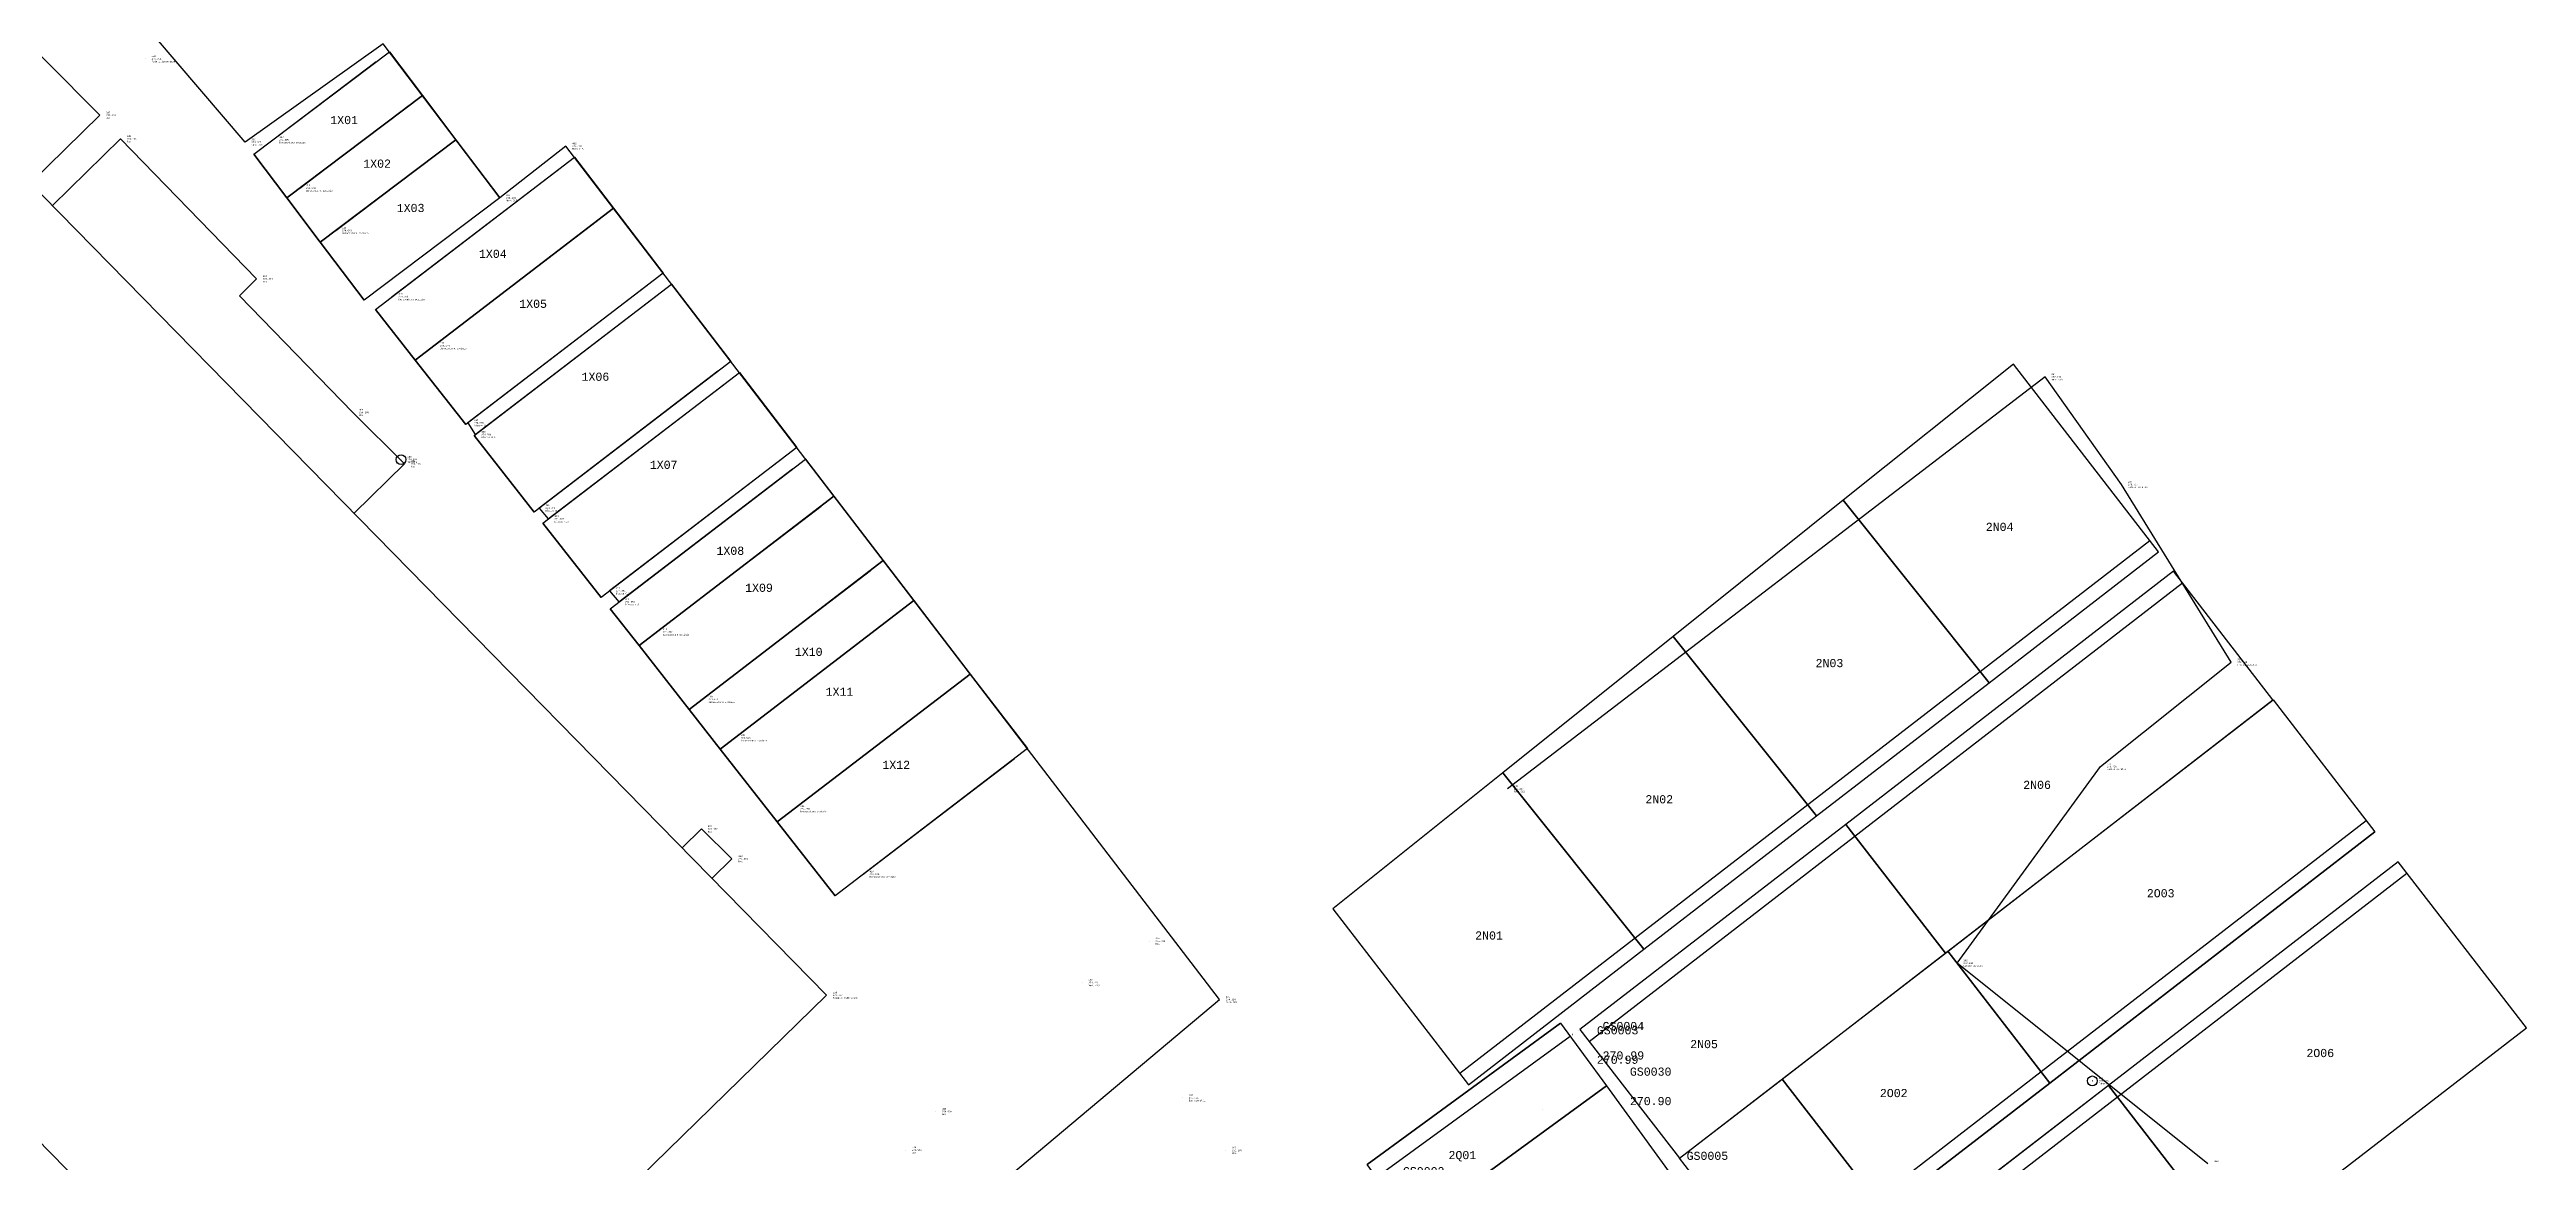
# Model space of a CAD drawing. Extents: x -1 to 923337, y -63322 to 323191.
# Drawn here: x 194942 to 346414, y 130566 to 198653 of the extents above; entities that cross this region are included whole.
import ezdxf
from ezdxf.enums import TextEntityAlignment as Align

# ---------------------------------------------------------------- set-up
doc = ezdxf.new("R2010")
doc.units = 0
doc.header["$PDMODE"] = 35
doc.header["$PDSIZE"] = 1
doc.linetypes.add('Solid', pattern=[0])
for name, color, linetype, lineweight in [('aree gps 3', 84, 'Continuous', 30), ('PUNTI RILIEVO 12_02_24', 102, 'Solid', 30), ('WF ingombro stive 2', 1, 'Continuous', 30), ('WF lato di accesso', 40, 'Continuous', 30), ('WF SCHIZZI', 30, 'Solid', 30), ('WF tracciatura', 30, 'Continuous', 30)]:
    doc.layers.add(name, color=color, linetype=linetype, lineweight=lineweight)
for name, color, linetype in [('RILIEVO VECCHIO 1', 8, 'Continuous'), ('WF nome aree GPS', 7, 'Continuous'), ('WF nuovi punti', 6, 'Continuous')]:
    doc.layers.add(name, color=color, linetype=linetype)
doc.styles.get("Standard").update_dxf_attribs({"font": 'consola.ttf', "height": 500})

# ---------------------------------------------------------------- blocks, each defined once
blk = doc.blocks.new('rilievo 2')
at = {"color": 8}
for points in [[(161648, -448828, 1954), (186863, -479531, 1078), (241997, -524553, 234), (257566, -525503, 360), (287808, -502280, 2651), (311879, -483968, 2683), (320954, -477001, -331), (327105, -472296, -331), (335070, -466036, 2080), (354649, -449578, 2133), (314683, -397379, 2207), (310635, -400536, 2212), (303510, -391107, 2143), (295063, -397138, 2335), (271429, -369482, 1692), (264211, -374625, 1649), (263130, -375375, 1675), (222048, -404916, 2809)], [(272075, -389580, 2143), (276253, -385485, 2266), (286171, -395489, 2442), (281936, -399640, 2140)], [(296763, -396987, 2097), (303088, -392207, 2141)], [(298405, -399939, 2075), (305105, -394875, 2156)], [(301725, -419830, 2134), (304801, -416814, 2121), (301650, -413663, 2177), (294713, -406524, 2245), (295761, -405499, 2083), (287434, -396931, 2164), (283275, -401007, 2139)], [(300603, -402537, 2057), (307154, -397587, 2172)], [(304057, -406584, 2078), (314405, -398661, 2197)], [(306597, -409583, 2112), (316791, -401777, 2195)], [(319839, -405759, 2184), (308675, -414307, 2015), (309128, -415022, 2044), (320352, -406429, 2185)], [(415096, -459635, -1816), (399752, -447354, -1648), (408530, -435321, -1264), (416515, -428951, -1306), (409819, -418071, -1234), (405135, -411494, 947), (372257, -436688, -825)], [(323967, -411150, 2179), (313043, -419514, 2052), (313600, -420183, 2111), (324496, -411841, 2182)], [(328001, -416419, 2175), (317349, -424574, 2100), (317917, -425259, 2090), (328541, -417124, 2174)], [(320224, -427097, 2056), (330281, -419397, 2168)], [(323005, -431217, 2085), (333298, -423337, 2165)], [(324984, -433577, 2055), (335168, -425780, 2159)], [(328627, -437920, 2159), (338611, -430276, 2161)], [(332865, -441915, 2188), (342105, -434840, 2157)], [(323620, -442168, 2127), (324835, -440977, 2071), (322970, -439148, 2166), (321792, -440303, 2128)]]:
    blk.add_polyline3d(points, dxfattribs=at)
blk.add_polyline3d([(330623, -449313, 2125), (301532, -477741, 2033), (237357, -412142, 2131), (266341, -383731, 2144)], close=True, dxfattribs=at)
at = {"color": 1}
for centre in [(304599, -416550, 2033), (408027, -454559, -1799)]:
    blk.add_circle(centre, 300, dxfattribs=at)
at = {"color": 8}
for p in [(288960, -392031, 2163), (286171, -395489, 2442), (287434, -396931, 2164), (295063, -397138, 2335), (296763, -396987, 2097), (314683, -397379, 2207), (298405, -399939, 2075), (310635, -400536, 2212), (300603, -402537, 2057), (295761, -405499, 2083), (304057, -406584, 2078), (306597, -409583, 2112), (405135, -411494, 947), (301650, -413663, 2177), (308675, -414307, 2015), (309128, -415022, 2044), (304599, -416550, 2033), (304801, -416814, 2121), (313043, -419514, 2052), (409819, -418071, -1234), (313600, -420183, 2111), (317349, -424574, 2100), (317917, -425259, 2090), (320224, -427097, 2056), (416515, -428951, -1306), (323005, -431217, 2085), (324984, -433577, 2055), (408530, -435321, -1264), (372257, -436688, -825), (322970, -439148, 2166), (328627, -437920, 2159), (324835, -440977, 2071), (332865, -441915, 2188), (350349, -446006, 1728), (399752, -447354, -1648), (330623, -449313, 2125), (346244, -448549, 2111), (354649, -449578, 2133), (352380, -455591, -437), (408027, -454559, -1799), (337299, -456437, 2042), (335457, -458790, 1967), (355037, -458810, -728)]:
    blk.add_point(p, dxfattribs=at)
for s, p in [('396', (289349, -391864, 2163)), ('274.154', (289349, -392031, 2163)), ('Palo illuminazione', (289349, -392198, 2163)), ('397', (286560, -395323, 2442)), ('274.433', (286560, -395489, 2442)), ('Box', (286560, -395656, 2442)), ('398', (287823, -396764, 2164)), ('413', (297152, -396820, 2097)), ('274.156', (287823, -396931, 2164)), ('Box', (287823, -397098, 2164)), ('399', (295452, -396971, 2335)), ('Muro CLS', (295452, -397305, 2335)), ('274.327', (295452, -397138, 2335)), ('274.089', (297152, -396987, 2097)), ('Baraccatura acciaio', (297152, -397153, 2097)), ('402', (315072, -397212, 2207)), ('Muro CLS', (315072, -397546, 2207)), ('274.199', (315072, -397379, 2207)), ('414', (298794, -399772, 2075)), ('274.066', (298794, -399939, 2075)), ('Baraccatura acciaio', (298794, -400106, 2075)), ('401', (311024, -400369, 2212)), ('Muro CLS', (311024, -400702, 2212)), ('274.203', (311024, -400536, 2212)), ('415', (300992, -402371, 2057)), ('274.049', (300992, -402537, 2057)), ('Baraccatura acciaio', (300992, -402704, 2057)), ('403', (296150, -405332, 2083)), ('274.074', (296150, -405499, 2083)), ('Box', (296150, -405666, 2083)), ('416', (304446, -406417, 2078)), ('274.070', (304446, -406584, 2078)), ('Baraccatura acciaio', (304446, -406750, 2078)), ('417', (306986, -409416, 2112)), ('274.103', (306986, -409583, 2112)), ('Baraccatura acciaio', (306986, -409749, 2112)), ('541', (405524, -411327, 947)), ('Muro CLS', (405524, -411661, 947)), ('272.939', (405524, -411494, 947)), ('404', (302039, -413496, 2177)), ('274.169', (302039, -413663, 2177)), ('Box', (302039, -413830, 2177)), ('407', (309064, -414140, 2015)), ('274.006', (309064, -414307, 2015)), ('Blocco CLS', (309064, -414473, 2015)), ('408', (309517, -414855, 2044)), ('274.036', (309517, -415022, 2044)), ('406', (304988, -416383, 2033)), ('274.024', (304988, -416550, 2033)), ('Blocco CLS', (309517, -415189, 2044)), ('Idrante', (304988, -416717, 2033)), ('405', (305190, -416647, 2121)), ('274.113', (305190, -416814, 2121)), ('Box', (305190, -416981, 2121)), ('287', (410208, -417904, -1234)), ('270.757', (410208, -418071, -1234)), ('409', (313432, -419347, 2052)), ('274.043', (313432, -419514, 2052)), ('Limite asfalto', (410208, -418237, -1234)), ('Blocco CLS', (313432, -419681, 2052)), ('410', (313989, -420016, 2111)), ('274.103', (313989, -420183, 2111)), ('Blocco CLS', (313989, -420350, 2111)), ('411', (317738, -424407, 2100)), ('274.091', (317738, -424574, 2100)), ('Blocco CLS', (317738, -424741, 2100)), ('412', (318306, -425092, 2090)), ('274.081', (318306, -425259, 2090)), ('Blocco CLS', (318306, -425425, 2090)), ('418', (320613, -426930, 2056)), ('274.048', (320613, -427097, 2056)), ('Baraccatura acciaio', (320613, -427263, 2056)), ('286', (416904, -428784, -1306)), ('270.685', (416904, -428951, -1306)), ('Limite asfalto', (416904, -429118, -1306)), ('419', (323394, -431050, 2085)), ('274.076', (323394, -431217, 2085)), ('Baraccatura acciaio', (323394, -431383, 2085)), ('420', (325373, -433410, 2055)), ('274.046', (325373, -433577, 2055)), ('Baraccatura acciaio', (325373, -433744, 2055)), ('285', (408919, -435154, -1264)), ('270.728', (408919, -435321, -1264)), ('Limite asfalto', (408919, -435488, -1264)), ('421', (329016, -437754, 2159)), ('542', (372646, -436522, -825)), ('Muro CLS', (372646, -436855, -825)), ('271.167', (372646, -436688, -825)), ('422', (323359, -438981, 2166)), ('274.157', (323359, -439148, 2166)), ('Box', (323359, -439315, 2166)), ('274.150', (329016, -437920, 2159)), ('Baraccatura acciaio', (329016, -438087, 2159)), ('423', (325224, -440810, 2071)), ('274.063', (325224, -440977, 2071)), ('Box', (325224, -441144, 2071)), ('424', (333254, -441748, 2188)), ('274.180', (333254, -441915, 2188)), ('Baraccatura acciaio', (333254, -442082, 2188)), ('426', (350738, -445839, 1728)), ('273.720', (350738, -446006, 1728)), ('Box', (350738, -446172, 1728)), ('427', (346633, -448382, 2111)), ('270.343', (400140, -447354, -1648)), ('192', (400140, -447187, -1648)), ('Limite asfalto', (400140, -447520, -1648)), ('Spigolo fabbricato', (331012, -449479, 2125)), ('299', (331012, -449146, 2125)), ('274.117', (331012, -449313, 2125)), ('Muro CLS', (346633, -448715, 2111)), ('274.102', (346633, -448549, 2111)), ('425', (355038, -449412, 2133)), ('Muro CLS', (355038, -449745, 2133)), ('274.124', (355038, -449578, 2133)), ('191', (408416, -454392, -1799)), ('284', (352769, -455424, -437)), ('271.554', (352769, -455591, -437)), ('Box carrelli', (352769, -455758, -437)), ('270.193', (408416, -454559, -1799)), ('Idrante', (408416, -454726, -1799)), ('428', (337688, -456270, 2042)), ('274.034', (337688, -456437, 2042)), ('Box', (337688, -456604, 2042)), ('429', (335846, -458624, 1967)), ('273.959', (335846, -458790, 1967)), ('Box', (335846, -458957, 1967)), ('283', (355426, -458644, -728)), ('271.263', (355426, -458810, -728)), ('Box', (355426, -458977, -728)), ('189', (415485, -459468, -1816))]:
    blk.add_text(s, height=100, dxfattribs=at).set_placement(p, align=Align.MIDDLE_LEFT)
blk = doc.blocks.new('punti rilievo 29-02-24')
at = {"layer": 'PUNTI RILIEVO 12_02_24'}
for p in [(612911.12, 4885889.35, 272.33), (612910.77, 4885889.09, 272.33), (612912.79, 4885886.56, 272.33), (612898.91, 4885880.47, 272.33), (612916.26, 4885881.41, 272.33), (612919.28, 4885878.82, 272.33), (612900.96, 4885877.45, 272.33), (612888.85, 4885873.13, 272.33), (612904.5, 4885872.74, 272.33), (612924.26, 4885872.6, 272.33), (612891.19, 4885870.21, 272.33), (612907.97, 4885869.88, 272.33), (612928.81, 4885867.2, 272.33), (612894.66, 4885865.21, 272.33), (612913.26, 4885863.93, 272.33), (612932.04, 4885863.37, 272.33), (612897.71, 4885861.85, 272.33), (612917.48, 4885857.57, 272.33), (612902.82, 4885855.33, 272.33), (612920.45, 4885854.38, 272.33), (612939.32, 4885853.94, 272.33), (612907.19, 4885849.53, 272.33), (612943.91, 4885848.42, 272.33), (612910.24, 4885846.4, 272.33), (612927.99, 4885845.08, 272.33), (612932.66, 4885839.07, 272.33), (612933.27, 4885837.65, 272.33), (612917.73, 4885836.05, 272.33), (612922.29, 4885830.48, 272.33), (612922.78, 4885829.95, 272.33), (612815.47, 4885825.16, 272.33), (612829.46, 4885808.53, 272.33), (612789.43, 4885805.21, 272.33), (612839.74, 4885797, 272.33), (612842.83, 4885794.14, 272.33), (612804.25, 4885786.23, 272.33), (612816.04, 4885782.6, 272.33), (612810.89, 4885777.73, 272.33), (612821.69, 4885777.75, 272.33), (612825.91, 4885773.65, 272.33)]:
    blk.add_point(p, dxfattribs=at)
at = {"layer": 'PUNTI RILIEVO 12_02_24', "color": 7}
for s, p in [('GS0003', (612912.27, 4885889.09, 272.33)), ('GS0004', (612912.62, 4885889.35, 272.33)), ('270.99', (612912.62, 4885887.55, 272.33)), ('270.99', (612912.27, 4885887.29, 272.33)), ('GS0030', (612914.29, 4885886.56, 272.33)), ('270.90', (612914.29, 4885884.76, 272.33)), ('GS0005', (612917.76, 4885881.41, 272.33)), ('GS0002', (612900.41, 4885880.47, 272.33)), ('271.20', (612900.41, 4885878.67, 272.33)), ('270.81', (612917.76, 4885879.61, 272.33)), ('GS0010', (612920.78, 4885878.82, 272.33)), ('GS0029', (612902.46, 4885877.45, 272.33)), ('270.69', (612920.78, 4885877.02, 272.33)), ('271.21', (612902.46, 4885875.65, 272.33)), ('GS0001', (612890.35, 4885873.13, 272.33)), ('GS0006', (612906, 4885872.74, 272.33)), ('GS0027', (612925.76, 4885872.6, 272.33)), ('271.37', (612890.35, 4885871.33, 272.33)), ('271.01', (612906, 4885870.94, 272.33)), ('270.52', (612925.76, 4885870.8, 272.33)), ('GS0028', (612892.69, 4885870.21, 272.33)), ('GS0009', (612909.47, 4885869.88, 272.33)), ('271.27', (612892.69, 4885868.41, 272.33)), ('270.89', (612909.47, 4885868.08, 272.33)), ('GS0011', (612930.31, 4885867.2, 272.33)), ('GS0007', (612896.16, 4885865.21, 272.33)), ('270.47', (612930.31, 4885865.4, 272.33)), ('271.21', (612896.16, 4885863.41, 272.33)), ('GS0026', (612914.76, 4885863.93, 272.33)), ('GS0016', (612933.54, 4885863.37, 272.33)), ('GS0008', (612899.21, 4885861.85, 272.33)), ('270.72', (612914.76, 4885862.13, 272.33)), ('270.35', (612933.54, 4885861.57, 272.33)), ('271.16', (612899.21, 4885860.05, 272.33)), ('GS0012', (612918.98, 4885857.57, 272.33)), ('270.59', (612918.98, 4885855.77, 272.33)), ('GS0025', (612904.32, 4885855.33, 272.33)), ('GS0015', (612921.95, 4885854.38, 272.33)), ('270.99', (612904.32, 4885853.53, 272.33)), ('270.47', (612921.95, 4885852.58, 272.33)), ('GS0024', (612940.82, 4885853.94, 272.33)), ('270.23', (612940.82, 4885852.14, 272.33)), ('GS0013', (612908.69, 4885849.53, 272.33)), ('GS0017', (612945.41, 4885848.42, 272.33)), ('270.80', (612908.69, 4885847.73, 272.33)), ('GS0014', (612911.74, 4885846.4, 272.33)), ('270.20', (612945.41, 4885846.62, 272.33)), ('GS0023', (612929.49, 4885845.08, 272.33)), ('270.73', (612911.74, 4885844.6, 272.33)), ('270.39', (612929.49, 4885843.28, 272.33)), ('GS0018', (612934.16, 4885839.07, 272.33)), ('GS0021', (612934.77, 4885837.65, 272.33)), ('GS0022', (612919.23, 4885836.05, 272.33)), ('270.35', (612934.16, 4885837.27, 272.33)), ('270.32', (612934.77, 4885835.85, 272.33)), ('270.53', (612919.23, 4885834.25, 272.33)), ('GS0019', (612923.79, 4885830.48, 272.33)), ('GS0020', (612924.28, 4885829.95, 272.33)), ('270.52', (612923.79, 4885828.68, 272.33)), ('270.51', (612924.28, 4885828.15, 272.33)), ('GS0031', (612816.97, 4885825.16, 272.33)), ('272.26', (612816.97, 4885823.36, 272.33)), ('GS0034', (612830.96, 4885808.53, 272.33)), ('272.08', (612830.96, 4885806.73, 272.33)), ('GS0032', (612790.93, 4885805.21, 272.33)), ('272.50', (612790.93, 4885803.41, 272.33)), ('GS0035', (612841.24, 4885797, 272.33)), ('271.86', (612841.24, 4885795.2, 272.33)), ('GS0040', (612844.33, 4885794.14, 272.33)), ('271.74', (612844.33, 4885792.34, 272.33)), ('GS0033', (612805.75, 4885786.23, 272.33)), ('272.31', (612805.75, 4885784.43, 272.33)), ('GS0037', (612817.54, 4885782.6, 272.33)), ('271.96', (612817.54, 4885780.8, 272.33)), ('GS0038', (612812.39, 4885777.73, 272.33)), ('GS0036', (612823.19, 4885777.75, 272.33)), ('272.10', (612812.39, 4885775.93, 272.33)), ('271.82', (612823.19, 4885775.95, 272.33)), ('GS0039', (612827.41, 4885773.65, 272.33)), ('271.69', (612827.41, 4885771.85, 272.33))]:
    blk.add_text(s, height=0.5, dxfattribs=at).set_placement(p)

msp = doc.modelspace()

# ---------------------------------------------------------------- linework, layer by layer
at = {"layer": 'aree gps 3', "color": 116, "true_color": 0x136734, "elevation": 339.4}
for points in [[(275509.6, 130448.5), (287350, 139083), (290145.7, 135249.3), (278305.3, 126614.8)], [(290145.7, 135249.3), (294314.9, 129532.1), (282474.5, 120897.6), (278305.3, 126614.8)]]:
    msp.add_lwpolyline(points, close=True, dxfattribs=at)
at = {"layer": 'WF ingombro stive 2'}
for points, elevation in [([(215724.3, 198513.7), (217741, 195844.8), (209445.6, 189575.6), (207428.6, 192244.6), (215724.3, 198513.7)], 2141), ([(217741.3, 195844.8), (219790.9, 193134.3), (211494.4, 186864.5), (209445.6, 189575.6), (217741.3, 195844.8)], 2207.4), ([(219789.8, 193133.4), (222473.6, 189581.8), (214179.6, 183311.5), (211494.5, 186864.5), (219789.8, 193133.4)], 2340.1), ([(214876, 182738.7), (227037.4, 192064.3), (229423.5, 188947.8), (217298, 179649.6), (214876, 182738.7)], 2075.8), ([(217298, 179649.6), (229423.5, 188947.8), (232471.7, 184966.6), (220391.9, 175703.5), (217298, 179649.6)], 2075.8), ([(220912.6, 175039.5), (232984.6, 184296.7), (236599.7, 179575.1), (224581.9, 170359.4), (220912.6, 175039.5)], 2053.5), ([(225118.7, 169674.8), (237128.5, 178884.5), (240633.4, 174306.7), (228676.3, 165137.4), (225118.7, 169674.8)], 2112), ([(229224.8, 164437.8), (241173.8, 173600.9), (242913.5, 171328.8), (230990.6, 162185.7), (229224.8, 164437.8)], 2091.8), ([(230990.6, 162185.7), (242913.4, 171328.9), (245930.1, 167388.8), (234052.5, 158280.4), (230990.6, 162185.7)], 2053.2), ([(234052.5, 158280.4), (245930.1, 167388.8), (247800.7, 164945.6), (235951.2, 155858.8), (234052.5, 158280.4)], 2084.8), ([(235951.2, 155858.8), (247800.7, 164945.6), (251243.4, 160449.1), (239445.7, 151401.8), (235951.2, 155858.8)], 2054.1), ([(239445.7, 151401.8), (251243.4, 160449.1), (254737.7, 155885.4), (242992.5, 146878.1), (239445.7, 151401.8)], 2054.1)]:
    msp.add_lwpolyline(points, dxfattribs=dict(at, elevation=elevation))
for points in [[(304635.3, 171076.1), (313552.7, 159915.4), (323916.7, 167921), (315043.7, 179407.9), (304635.3, 171076.1)], [(294226.9, 162744.3), (302999.9, 151763.9), (313552.7, 159915.4), (304635.3, 171076.1), (294226.9, 162744.3)], [(283818.6, 154412.5), (292447.2, 143612.5), (302999.9, 151763.9), (294226.9, 162744.3), (283818.6, 154412.5)], [(281718.3, 135325.1), (292447.2, 143612.5), (283818.6, 154412.5), (273410.2, 146080.7), (281718.3, 135325.1)]]:
    msp.add_lwpolyline(points, dxfattribs=at)
for points in [[(330908.2, 158869.8), (324825.9, 166736.1), (304794.9, 151246.9), (310877.2, 143380.5)], [(330914.5, 158865.6), (337149.8, 150793.4), (317265.7, 135426.7), (311030.4, 143498.9)], [(311030.4, 143498.9), (317265.7, 135426.7), (307132.8, 127599.5), (300897.4, 135671.7)], [(300897.4, 135671.7), (307132.8, 127599.5), (300854.8, 122753.1), (294619.5, 130825.3)]]:
    msp.add_lwpolyline(points, close=True, dxfattribs=at)
for points, elevation in [([(310877.1, 143380.6), (304794.9, 151246.9), (288531.3, 138695.3), (294617.5, 130823.8)], 0.2), ([(346413.7, 138809.3), (338567.9, 148958.9), (320855.8, 135277.4), (328698.1, 125125.1)], -1837.3), ([(328697.6, 125125.5), (320855.8, 135277.4), (310361.2, 127171), (318203, 117019.1)], -1837.7)]:
    msp.add_lwpolyline(points, close=True, dxfattribs=dict(at, elevation=elevation))
at = {"layer": 'WF lato di accesso'}
for p, q in [((207428.6, 192244.6, 2141), (209445.6, 189575.6, 2141)), ((209445.6, 189575.6, 2141), (211494.5, 186864.5, 2340.1)), ((211494.5, 186864.5, 2340.1), (214179.6, 183311.5, 2340.1)), ((214876, 182738.7, 2075.8), (217298, 179649.6, 2075.8)), ((217298, 179649.6, 2075.8), (220391.9, 175703.5, 2075.8)), ((220912.6, 175039.5, 2053.5), (224581.9, 170359.4, 2053.5)), ((225118.7, 169674.8, 2112), (228676.3, 165137.4, 2112)), ((324825.9, 166736.1), (304794.9, 151246.9)), ((313552.7, 159915.4), (323916.7, 167921)), ((229224.8, 164437.8, 2091.8), (230990.6, 162185.7, 2053.2)), ((230990.6, 162185.7, 2091.8), (234052.5, 158280.4, 2053.2)), ((302999.9, 151763.9), (313552.7, 159915.4)), ((234052.5, 158280.4, 2053.2), (235951.2, 155858.8, 2084.8)), ((235951.2, 155858.8, 2084.8), (239445.7, 151401.8, 2054.1)), ((292447.2, 143612.5), (302999.9, 151763.9)), ((239445.7, 151401.8, 2054.1), (242992.5, 146878.1, 2054.1)), ((304794.9, 151246.9), (288531.3, 138695.3, 0.2)), ((317265.7, 135426.7), (337149.8, 150793.4)), ((338567.9, 148958.9, -1837.3), (320855.8, 135277.4, -1837.7)), ((281718.3, 135325.1), (292447.2, 143612.5)), ((287350, 139083, 339.4), (275509.6, 130448.5, 339.4)), ((307132.8, 127599.5), (317265.7, 135426.7)), ((320855.8, 135277.4, -1837.7), (310361.2, 127171, -1837.7))]:
    msp.add_line(p, q, dxfattribs=at)
at = {"layer": 'WF nuovi punti'}
msp.add_point((286245, 133833), dxfattribs=at)
at = {"layer": 'WF tracciatura'}
for p, q in [((281179.8, 136022.2), (323378.2, 168618.1)), ((289093.1, 137968.6, 0), (325376.2, 166023.5)), ((316727.2, 136123.8), (336615.3, 151485.4)), ((321394.5, 134580, -1837.7), (339102, 148268.1, -1837.3)), ((287939.2, 138275, 339.4), (276098.9, 129640.5, 339.4)), ((300318.1, 123447.9, 0.4), (316727.2, 136123.8)), ((303433.5, 120705.8, -1837.3), (321394.5, 134580, -1837.7))]:
    msp.add_line(p, q, dxfattribs=at)

# ---------------------------------------------------------------- block references
at = {"layer": 'RILIEVO VECCHIO 1', "color": 251}
msp.add_blockref('rilievo 2', (-88161.4, 590117.4), dxfattribs=at)
at = {"layer": 'WF SCHIZZI', "xscale": 1000, "yscale": 1000, "zscale": 1000}
msp.add_blockref('punti rilievo 29-02-24', (-612622703.9, -4885750686.9, -271991.4), dxfattribs=at)

# ---------------------------------------------------------------- texts
at = {"layer": 'WF nome aree GPS'}
for s, p in [('1X01', (212110, 194090)), ('1X02', (214127.1, 191421.2, -20.7)), ('1X03', (216175.7, 188709.8, 199.1)), ('1X04', (221204.3, 185904.6, -3.2)), ('1X05', (223667.1, 182846.8, 12.6)), ('1X06', (227476.8, 178385.9, -87.5)), ('1X07', (231651.8, 172997.5, -29)), ('2N04', (313349.7, 169199.2, -1676.3)), ('1X08', (235727.5, 167737.2, -49.2)), ('1X09', (237480.1, 165475.1, -87.8)), ('1X10', (240521.7, 161554.1, -56.2)), ('2N03', (302941.4, 160867.4, -1676.3)), ('1X11', (242404.1, 159120, -86.9)), ('1X12', (245872.7, 154643.3, -86.9)), ('2N02', (292533, 152535.6, -1676.3)), ('2N06', (315638.8, 153419, -1676.3)), ('2O03', (323199.6, 146786.8, -1676.3)), ('2N01', (282124.6, 144203.8, -1676.3)), ('2N05', (295273.9, 137559.9, -1676.3)), ('2O06', (332956, 137012.7, -1676.3)), ('2O02', (306873.6, 134564.1, -1676.3)), ('2Q01', (280493.8, 130769.9))]:
    msp.add_text(s, height=500, dxfattribs=at).set_placement(p)

doc.saveas('drawing.dxf')
